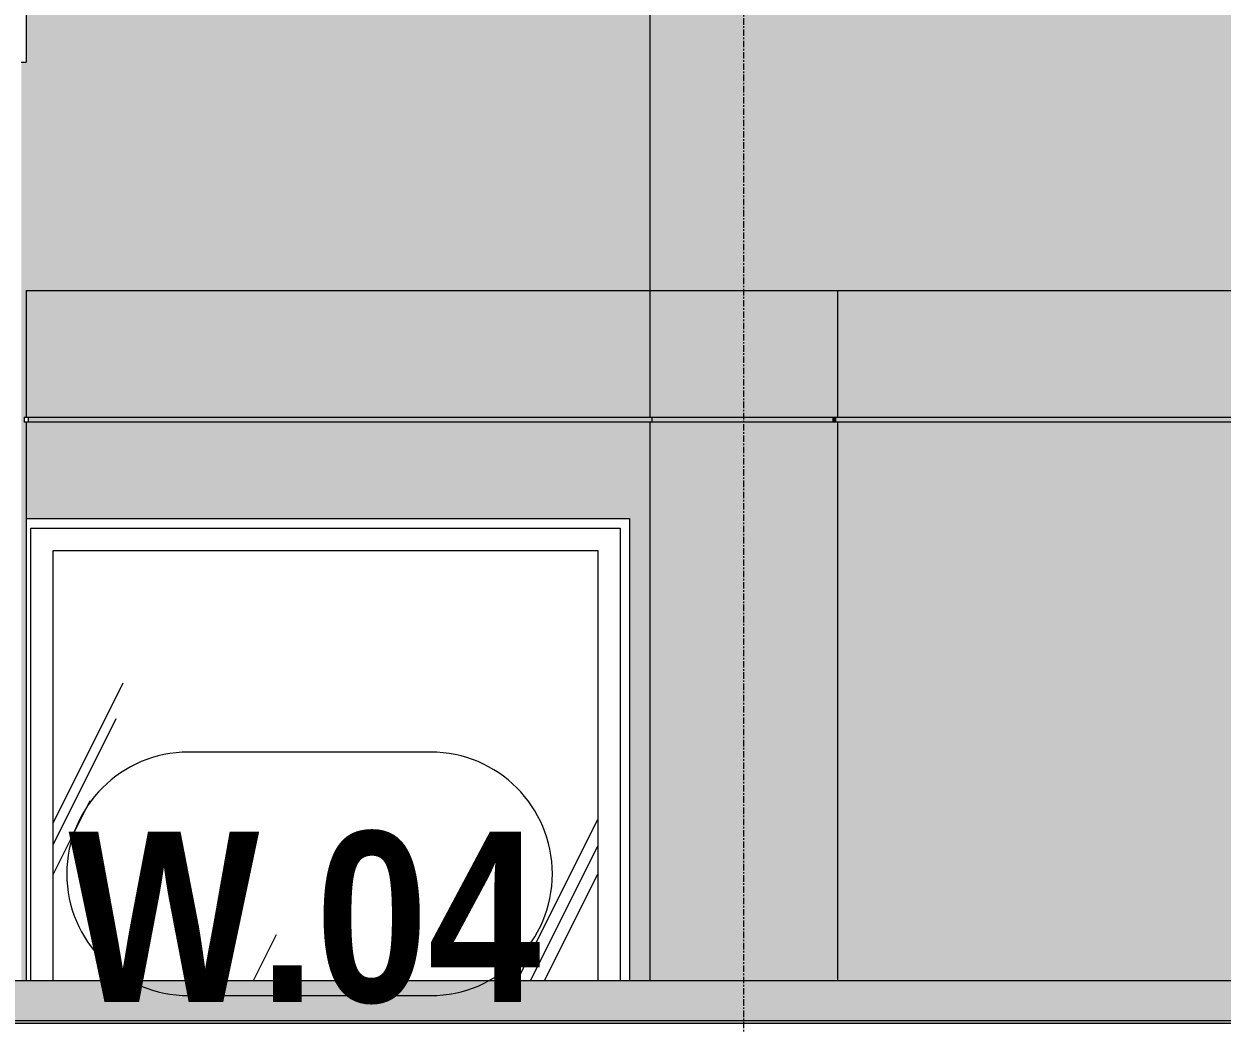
# Model space of a CAD drawing. Header units: millimetres. Extents: x 25061 to 259291, y -8723 to 35400.
# Drawn here: x 196291 to 198653, y 3506 to 5475 of the extents above; entities that cross this region are included whole.
import ezdxf

# ---------------------------------------------------------------- set-up
doc = ezdxf.new("R2010")
doc.units = ezdxf.units.MM
doc.linetypes.add('1 NÉT CALL OUT', pattern=[6, 3, -3])
doc.linetypes.add('Grid Line', pattern=[22.225, 12.7, -3.175, 3.175, -3.175])
for name, color, linetype, lineweight in [('A-GLAZ', 151, 'Continuous', 9), ('A-GLAZ-1', 7, '1 NÉT CALL OUT', 9), ('A-GLAZ-CURT', 52, 'Continuous', 9), ('A-GLAZ-CWMG', 51, 'Continuous', 9), ('A-GLAZ-IDEN', 152, 'Continuous', 9), ('A-WALL', 113, 'Continuous', 9), ('A-WALL-PATT-3', 111, 'Continuous', 5), ('I-WALL', 2, 'Continuous', 9), ('S-GRID-1', 1, 'Grid Line', 9)]:
    doc.layers.add(name, color=color, linetype=linetype, lineweight=lineweight)
doc.styles.add('Arial_B_2', font='arialbd.ttf', dxfattribs={"width": 0.85, "height": 336})

# ---------------------------------------------------------------- blocks, each defined once
blk = doc.blocks.new('M_Fixed - 1200 x 1400-2147275-TKCS_MẶT CẮT 2')
at = {"layer": 'A-GLAZ'}
h = blk.add_hatch(dxfattribs=at)
h.set_pattern_fill('FP_35', color=256, style=0, pattern_type=2)
h.set_pattern_definition([(63.435, (-78970.7, 14236.3), (-0.002, 1625.6), [567.96, -3066.99]), (63.435, (-80596.3, 14236.3), (-0.002, 1625.6), [567.96, -3066.99]), (63.435, (-78192.5, 14550.35), (-0.002, 1625.6), [567.96, -3066.99]), (63.435, (-79818.1, 14550.35), (-0.002, 1625.6), [567.96, -3066.99]), (63.435, (-78310.3, 14439.5), (-0.002, 1625.6), [567.96, -3066.99]), (63.435, (-79935.9, 14439.5), (-0.002, 1625.6), [567.96, -3066.99]), (63.435, (-78430.35, 15074.4), (-0.002, 1625.6), [276.06, -3358.9]), (63.435, (-80055.95, 15074.4), (-0.002, 1625.6), [276.06, -3358.9]), (63.435, (-78508.9, 14976.15), (-0.002, 1625.6), [567.96, -3066.99]), (63.435, (-80134.5, 14976.15), (-0.002, 1625.6), [567.96, -3066.99]), (63.435, (-78495, 15046.7), (-0.002, 1625.6), [567.96, -3066.99]), (63.435, (-80120.6, 15046.7), (-0.002, 1625.6), [567.96, -3066.99]), (63.435, (-79150.9, 14737.2), (-0.002, 1625.6), [567.96, -3066.99]), (63.435, (-80776.5, 14737.2), (-0.002, 1625.6), [567.96, -3066.99]), (63.435, (-79137, 14820.35), (-0.002, 1625.6), [567.96, -3066.99]), (63.435, (-80762.6, 14820.35), (-0.002, 1625.6), [567.96, -3066.99]), (63.435, (-79133.3, 14880.3), (-0.002, 1625.6), [567.96, -3066.99]), (63.435, (-80758.9, 14880.3), (-0.002, 1625.6), [567.96, -3066.99])])
h.paths.add_polyline_path([(-83863.4, 3589.5), (-83840.5, 3589.5), (-83840.5, 4437), (-84914.5, 4437), (-84914.5, 3589.5), (-84658.6, 3589.5)])
for p, q in [((-84958.5, 4481), (-83796.5, 4481)), ((-84958.5, 3589.5), (-84958.5, 4481)), ((-83796.5, 4481), (-83796.5, 3589.5)), ((-84914.5, 4437), (-83840.5, 4437)), ((-84914.5, 3589.5), (-84914.5, 4437)), ((-83840.5, 4437), (-83840.5, 3589.5))]:
    blk.add_line(p, q, dxfattribs=at)
blk = doc.blocks.new('Rectangular Mullion - 40 x 80mm-2340581-TKCS_MẶT CẮT 2')
at = {"layer": 'A-GLAZ-CWMG'}
for points in [[(-69151.9, 3509.9), (-68947.6, 3509.9), (-68947.6, 3589.5), (-91952.6, 3589.5), (-91952.6, 3509.9), (-69549.5, 3509.9)], [(-68947.6, 3505.9), (-68947.6, 3509.9), (-91952.6, 3509.9), (-91952.6, 3505.9), (-69151.9, 3505.9)]]:
    blk.add_hatch(color=256, dxfattribs=at).paths.add_polyline_path(points)
for p, q in [((-91952.6, 3589.5), (-68947.6, 3589.5)), ((-68947.6, 3509.9), (-91952.6, 3509.9))]:
    blk.add_line(p, q, dxfattribs=at)
blk = doc.blocks.new('System Panel - Glazed-2599383-TKCS_MẶT CẮT 2')
at = {"layer": 'A-GLAZ-CURT'}
blk.add_line((-91952.6, 3505.9), (-68947.6, 3505.9), dxfattribs=at)
blk = doc.blocks.new('SSA-WINDOW TAG - 10-2062020-TKCS_MẶT CẮT 2')
at = {"layer": 'A-GLAZ-IDEN'}
for p, q in [((-117145.064287, 7454.4), (-117622.564287, 7454.4)), ((-117622.564287, 6974.4), (-117145.064287, 6974.4))]:
    blk.add_line(p, q, dxfattribs=at)
for centre, start, end in [((-117622.564287, 7214.4), 90, 270), ((-117145.064287, 7214.4), 270, 90)]:
    blk.add_arc(centre, 240, start, end, dxfattribs=at)

msp = doc.modelspace()

# ---------------------------------------------------------------- hatches: boundary and pattern name
at = {"layer": 'A-WALL-PATT-3'}
for points in [[(201375.5, 4950), (204085.2, 4950), (204085.2, 5800), (197525.2, 5800), (197525.2, 4950), (200580.3, 4950)], [(196604.2, 4950), (197525.2, 4950), (197525.2, 5600), (196295.2, 5600), (196295.2, 4950)], [(197477.3, 4690), (197529.2, 4690), (197529.2, 4700), (196299.2, 4700), (196299.2, 4690), (197399.4, 4690)], [(197797, 4690), (197885.2, 4690), (197885.2, 4700), (197529.2, 4700), (197529.2, 4690)], [(197885.2, 4690), (197891.2, 4690), (197891.2, 4700), (197885.2, 4700)], [(202965.9, 4690), (203721.2, 4690), (203721.2, 4700), (197891.2, 4700), (197891.2, 4690), (202568.3, 4690)]]:
    msp.add_hatch(color=256, dxfattribs=at).paths.add_polyline_path(points)
h = msp.add_hatch(color=256, dxfattribs=at)
h.paths.add_polyline_path([(196285.2, 2200), (196295.2, 2200), (196295.2, 2956.6), (196285.2, 2956.6)])
h.paths.add_polyline_path([(196285.2, 3589.5), (196295.2, 3589.5), (196295.2, 4690), (196291.2, 4690), (196291.2, 4700), (196295.2, 4700), (196295.2, 5400), (196285.2, 5400), (196285.2, 3698.6)])
h = msp.add_hatch(color=256, dxfattribs=at)
h.paths.add_polyline_path([(196295.2, 2200), (197000.2, 2200), (197000.2, 2956.6), (196295.2, 2956.6), (196295.2, 2200)])
h.paths.add_polyline_path([(197120.2, 2200), (197525.2, 2200), (197525.2, 2956.6), (197120.2, 2956.6), (197120.2, 2394.2)])
h.paths.add_polyline_path([(197485.2, 3589.5), (197525.2, 3589.5), (197525.2, 4690), (196295.2, 4690), (196295.2, 4500), (197485.2, 4500), (197485.2, 3698.6)])
h.paths.add_polyline_path([(197525.2, 4700), (197525.2, 4950), (196295.2, 4950), (196295.2, 4700), (197399.4, 4700)])
h = msp.add_hatch(color=256, dxfattribs=at)
h.paths.add_polyline_path([(197797, 2200), (197885.2, 2200), (197885.2, 2956.6), (197525.2, 2956.6), (197525.2, 2200)])
h.paths.add_polyline_path([(197600.2, 3589.5), (197885.2, 3589.5), (197885.2, 4690), (197525.2, 4690), (197525.2, 3589.5)])
h.paths.add_polyline_path([(197525.2, 4700), (197885.2, 4700), (197885.2, 4950), (197525.2, 4950), (197525.2, 4932.4)])
h = msp.add_hatch(color=256, dxfattribs=at)
h.paths.add_polyline_path([(197893.1, 3589.5), (197895.2, 3589.5), (197895.2, 4690), (197885.2, 4690), (197885.2, 3589.5)])
h.paths.add_polyline_path([(197885.2, 4700), (197895.2, 4700), (197895.2, 4950), (197885.2, 4950), (197885.2, 4932.4)])
h = msp.add_hatch(color=256, dxfattribs=at)
h.paths.add_polyline_path([(197935.6, 2200), (198710.6, 2200), (198710.6, 2956.6), (197935.6, 2956.6), (197935.6, 2464.8)])
h.paths.add_polyline_path([(200580.3, 2200), (201110.6, 2200), (201110.6, 2956.6), (200510.6, 2956.6), (200510.6, 2200)])
h.paths.add_polyline_path([(203684.8, 2200), (203684.8, 2956.6), (202910.6, 2956.6), (202910.6, 2200), (203363.5, 2200)])
h.paths.add_polyline_path([(199117, 4406.5), (199113.8, 4403.3), (199115.2, 4400), (199117, 4400.3), (199117, 4406)])
h.paths.add_polyline_path([(200395.1, 4409), (200400.2, 4402.5), (200400.2, 4400), (200404.3, 4401), (200404.3, 4404), (200403.2, 4405.3), (200401.5, 4405.6), (200395.8, 4408.6)])
h.paths.add_polyline_path([(201517, 4406.5), (201513.8, 4403.3), (201515.2, 4400), (201517, 4400.3), (201517, 4406)])
h.paths.add_polyline_path([(202795.1, 4409), (202800.2, 4402.5), (202800.2, 4400), (202804.3, 4401), (202804.3, 4404), (202803.2, 4405.3), (202801.5, 4405.6), (202795.8, 4408.6)])
h.paths.add_polyline_path([(202965.9, 3589.5), (203724.8, 3589.5), (203724.8, 4690), (197895.2, 4690), (197895.2, 3589.5), (198710.6, 3589.5), (198710.6, 4400), (198801.5, 4401.2), (198803.3, 4409), (198930.4, 4407.4), (198930.9, 4407.7), (198947.8, 4406), (198949, 4407.5), (199124.1, 4406), (199126, 4402.5), (199126, 4400), (199131.6, 4400.8), (199131.3, 4403.8), (199129.6, 4404.3), (199129.6, 4409.5), (199122.4, 4410.5), (199122.4, 4413.5), (199159.6, 4413.5), (199159.6, 4410.5), (199145.7, 4409.5), (199145.9, 4400), (200075.4, 4400.7), (200075.3, 4409.5), (200061.6, 4410.5), (200061.6, 4413.5), (200098.8, 4413.5), (200098.8, 4410.5), (200091.1, 4409.5), (200089.6, 4406), (200090.9, 4402.5), (200091.6, 4400.7), (200091.6, 4400), (200096.4, 4400.3), (200095.9, 4403.8), (200097.4, 4406.5), (200273.4, 4404.7), (200273.7, 4407.7), (200290.7, 4406.7), (200291.2, 4409.5), (200419.7, 4407.8), (200419.7, 4400), (200510.6, 4400), (200510.6, 3589.5), (201110.6, 3589.5), (201110.6, 4400), (201201.5, 4401.2), (201203.3, 4409), (201330.4, 4407.4), (201330.9, 4407.7), (201347.8, 4406), (201349, 4407.5), (201524.1, 4406), (201526, 4402.5), (201526, 4400), (201531.6, 4400.8), (201531.3, 4403.8), (201529.6, 4404.3), (201529.6, 4409.5), (201522.4, 4410.5), (201522.4, 4413.5), (201559.6, 4413.5), (201559.6, 4410.5), (201545.7, 4409.5), (201545.9, 4400), (202475.4, 4400.7), (202475.3, 4409.5), (202461.6, 4410.5), (202461.6, 4413.5), (202498.8, 4413.5), (202498.8, 4410.5), (202491.1, 4409.5), (202489.6, 4406), (202490.9, 4402.5), (202491.6, 4400.7), (202491.6, 4400), (202496.4, 4400.3), (202495.9, 4403.8), (202497.4, 4406.5), (202673.4, 4404.7), (202673.7, 4407.7), (202690.7, 4406.7), (202691.2, 4409.5), (202819.7, 4407.8), (202819.7, 4400), (202910.6, 4400), (202910.6, 3589.5)])
h.paths.add_polyline_path([(201221.1, 4400), (201222.1, 4401.2), (201222.1, 4403.8), (201223.8, 4407.8), (201217.1, 4403.8), (201217, 4401), (201218, 4400), (201219.4, 4400)])
h.paths.add_polyline_path([(199136.3, 4400), (199136.4, 4400.7), (199136.3, 4400.3)])
h.paths.add_polyline_path([(202484.8, 4400), (202485, 4400.7), (202484.8, 4400.3)])
h.paths.add_polyline_path([(202504.3, 4400), (202507.4, 4401.7), (202506, 4405.4), (202504.3, 4406), (202504.3, 4400.3)])
h.paths.add_polyline_path([(198821.1, 4400), (198822.1, 4401.2), (198822.1, 4403.8), (198823.8, 4407.8), (198817.1, 4403.8), (198817, 4401), (198818, 4400), (198819.4, 4400)])
h.paths.add_polyline_path([(200084.8, 4400), (200085, 4400.7), (200084.8, 4400.3)])
h.paths.add_polyline_path([(201536.3, 4400), (201536.4, 4400.7), (201536.3, 4400.3)])
h.paths.add_polyline_path([(200104.3, 4400), (200107.4, 4401.7), (200106, 4405.4), (200104.3, 4406), (200104.3, 4400.3)])
h.paths.add_polyline_path([(200107.1, 4410.5), (200105.6, 4410.5), (200107.1, 4413.5), (200124.8, 4413.5), (200124.8, 4410.5), (200107.4, 4410.5)])
h.paths.add_polyline_path([(202435.6, 4410.5), (202435.6, 4413.5), (202454.9, 4413.5), (202454.9, 4410.5)])
h.paths.add_polyline_path([(199121.3, 4410.5), (199116.1, 4410.5), (199117, 4413.5), (199121.3, 4413.5)])
h.paths.add_polyline_path([(202478.1, 4410.5), (202482.3, 4410.5), (202482.3, 4412.5), (202478.1, 4412.5)])
h.paths.add_polyline_path([(199143.1, 4410.5), (199143.1, 4412.5), (199138.9, 4412.5), (199138.9, 4410.5)])
h.paths.add_polyline_path([(202460.5, 4410.5), (202455.3, 4410.5), (202455.3, 4413.5), (202460.5, 4413.5)])
h.paths.add_polyline_path([(199160.8, 4410.5), (199160.8, 4413.5), (199166, 4413.5), (199166, 4410.5)])
h.paths.add_polyline_path([(202500, 4410.5), (202500, 4413.5), (202505.2, 4413.5), (202504.3, 4410.5)])
h.paths.add_polyline_path([(201574.3, 4410.5), (201566.4, 4410.5), (201566.4, 4413.5), (201585.6, 4413.5), (201585.6, 4410.5)])
h.paths.add_polyline_path([(201513.8, 4410.5), (201496.4, 4410.5), (201496.4, 4413.5), (201515.7, 4413.5), (201514.1, 4410.5)])
h.paths.add_polyline_path([(199166.4, 4410.5), (199166.4, 4413.5), (199185.6, 4413.5), (199185.6, 4410.5)])
h.paths.add_polyline_path([(201517, 4410.5), (201516.1, 4410.5), (201517, 4413.5), (201521.3, 4413.5), (201521.3, 4410.5)])
h.paths.add_polyline_path([(199115.7, 4410.5), (199096.4, 4410.5), (199096.4, 4413.5), (199115.7, 4413.5)])
h.paths.add_polyline_path([(201566, 4410.5), (201560.8, 4410.5), (201560.8, 4413.5), (201566, 4413.5)])
h.paths.add_polyline_path([(201538.9, 4410.5), (201543.1, 4410.5), (201543.1, 4412.5), (201538.9, 4412.5)])
h.paths.add_polyline_path([(202524.8, 4410.5), (202505.6, 4410.5), (202507.1, 4413.5), (202524.8, 4413.5)])
h.paths.add_polyline_path([(200055.3, 4410.5), (200055.3, 4413.5), (200060.5, 4413.5), (200060.5, 4410.5)])
h.paths.add_polyline_path([(200082.3, 4410.5), (200082.3, 4412.5), (200078.1, 4412.5), (200078.1, 4410.5)])
h.paths.add_polyline_path([(200035.6, 4410.5), (200035.6, 4413.5), (200054.9, 4413.5), (200054.9, 4410.5)])
h.paths.add_polyline_path([(200105.2, 4410.5), (200100, 4410.5), (200100, 4413.5), (200105.2, 4413.5)])
h.paths.add_polyline_path([(200182.7, 4700), (203724.8, 4700), (203724.8, 4950), (197895.2, 4950), (197895.2, 4700), (199785.1, 4700)])

# ---------------------------------------------------------------- linework, layer by layer
at = {"layer": 'A-WALL'}
for p, q in [((196295.2, 5600), (196295.2, 5400)), ((196285.2, 5400), (196295.2, 5400)), ((196295.2, 4950), (196295.2, 4700)), ((196295.2, 4950), (197525.2, 4950)), ((197525.2, 4950), (197525.2, 4700)), ((197895.2, 4950), (197895.2, 4700)), ((196291.2, 4700), (209010.2, 4700)), ((196291.2, 4700), (196291.2, 4690)), ((209010.2, 4690), (196291.2, 4690)), ((196295.2, 4690), (196295.2, 3589.5)), ((196299.2, 4700), (196299.2, 4690)), ((197525.2, 4690), (197525.2, 3589.5)), ((197529.2, 4700), (197529.2, 4690)), ((197891.2, 4700), (197891.2, 4690)), ((197895.2, 4690), (197895.2, 3589.5)), ((196295.2, 4500), (197485.2, 4500)), ((197485.2, 4500), (197485.2, 3589.5))]:
    msp.add_line(p, q, dxfattribs=at)
at = {"layer": 'I-WALL'}
for p, q in [((197525.2, 5800), (197525.2, 4950)), ((197525.2, 4950), (204085.2, 4950))]:
    msp.add_line(p, q, dxfattribs=at)
at = {"layer": 'S-GRID-1'}
msp.add_line((197710.2, -3283.1), (197710.2, 30285.9), dxfattribs=at)

# ---------------------------------------------------------------- block references
at = {"layer": 'A-GLAZ-1'}
msp.add_blockref('M_Fixed - 1200 x 1400-2147275-TKCS_MẶT CẮT 2', (281262.8, 0), dxfattribs=at)
at = {"layer": 'A-GLAZ-CURT'}
msp.add_blockref('System Panel - Glazed-2599383-TKCS_MẶT CẮT 2', (281262.8, 0), dxfattribs=at)
at = {"layer": 'A-GLAZ-CWMG'}
msp.add_blockref('Rectangular Mullion - 40 x 80mm-2340581-TKCS_MẶT CẮT 2', (281262.8, 0), dxfattribs=at)
at = {"layer": 'A-GLAZ-IDEN'}
msp.add_blockref('SSA-WINDOW TAG - 10-2062020-TKCS_MẶT CẮT 2', (314237.8, -3414.4), dxfattribs=at)

# ---------------------------------------------------------------- texts
at = {"layer": 'A-GLAZ-IDEN', "insert": (196844, 3712.7), "char_height": 336, "width": 962.88, "attachment_point": 5, "line_spacing_factor": 0.936439, "style": 'Arial_B_2'}
msp.add_mtext('\\pt6.80064,13.60128,20.39856,27.1992,33.99984,40.80048,47.60112,54.3984,61.19904,67.99968,74.80032,81.60096,88.4016,95.19888,101.99952,108.80016,115.6008,122.40144,129.19872,135.99936,142.8,149.60064,156.40128,163.19856,169.9992,176.79984,183.60048,190.40112,197.1984,203.99904,210.79968,217.60032;W.04', dxfattribs=at)

doc.saveas('drawing.dxf')
